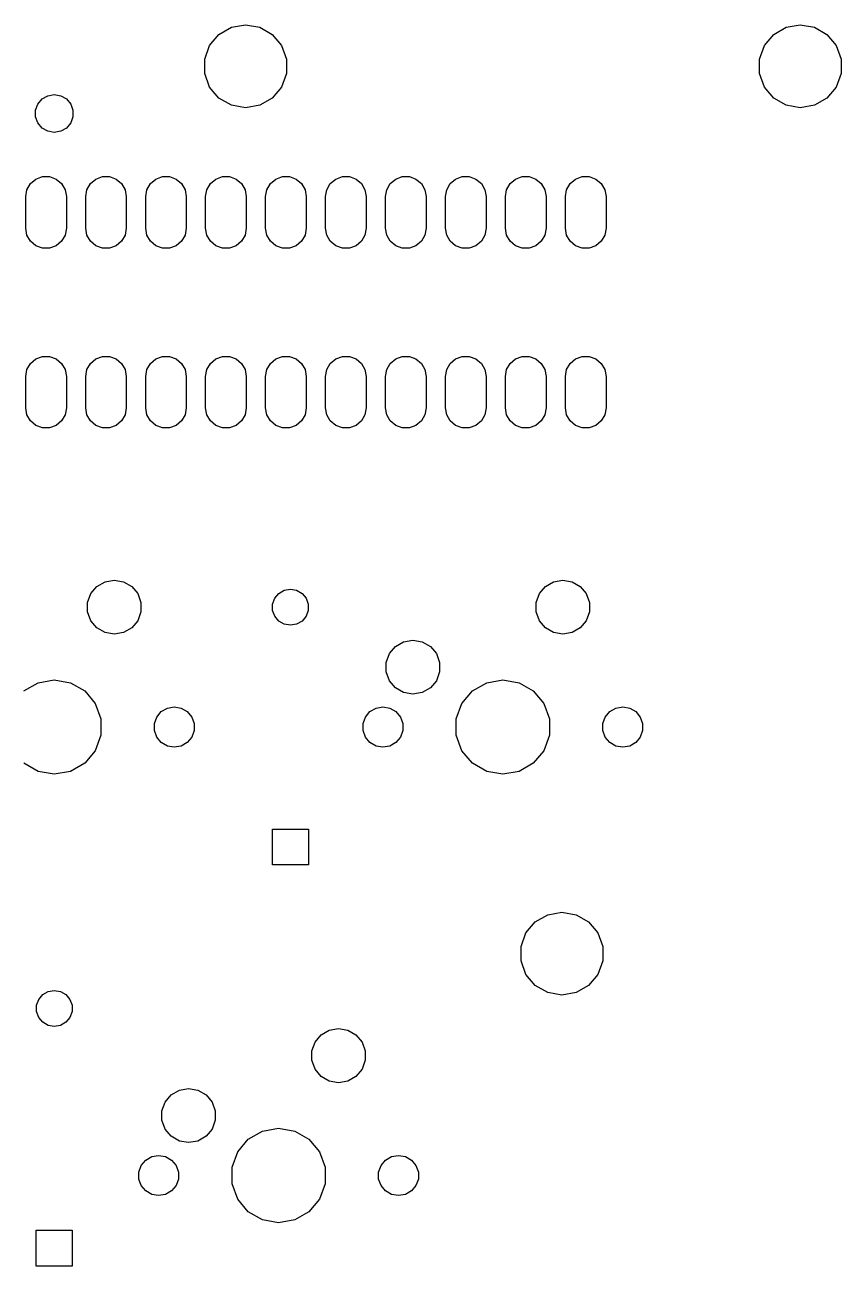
# Model space of a CAD drawing. Extents: x 30 to 168, y -145 to -30.
# Drawn here: x 133.8 to 168.3, y -82.8 to -30.2 of the extents above; entities that cross this region are included whole.
import ezdxf

# ---------------------------------------------------------------- set-up
doc = ezdxf.new("R2010")
doc.units = 0
doc.header["$MEASUREMENT"] = 0
doc.layers.add('BLACK', color=7, linetype='CONTINUOUS')

msp = doc.modelspace()

# ---------------------------------------------------------------- linework, layer by layer
at = {"layer": 'Black'}
for p, q in [((141.971, -30.6543), (142.499, -30.3493)), ((142.499, -30.3493), (143.1, -30.2433)), ((143.1, -30.2433), (143.701, -30.3493)), ((143.701, -30.3493), (144.229, -30.6543)), ((165.471, -30.6543), (165.999, -30.3493)), ((165.999, -30.3493), (166.6, -30.2433)), ((166.6, -30.2433), (167.201, -30.3493)), ((167.201, -30.3493), (167.729, -30.6543)), ((141.579, -31.1217), (141.971, -30.6543)), ((144.229, -30.6543), (144.621, -31.1217)), ((165.079, -31.1217), (165.471, -30.6543)), ((167.729, -30.6543), (168.121, -31.1217)), ((141.37, -31.695), (141.579, -31.1217)), ((144.621, -31.1217), (144.83, -31.695)), ((164.87, -31.695), (165.079, -31.1217)), ((168.121, -31.1217), (168.33, -31.695)), ((141.37, -32.305), (141.37, -31.695)), ((144.83, -31.695), (144.83, -32.305)), ((164.87, -32.305), (164.87, -31.695)), ((168.33, -31.695), (168.33, -32.305)), ((141.579, -32.8783), (141.37, -32.305)), ((144.83, -32.305), (144.621, -32.8783)), ((165.079, -32.8783), (164.87, -32.305)), ((168.33, -32.305), (168.121, -32.8783)), ((141.971, -33.3457), (141.579, -32.8783)), ((144.621, -32.8783), (144.229, -33.3457)), ((165.471, -33.3457), (165.079, -32.8783)), ((168.121, -32.8783), (167.729, -33.3457)), ((134.209, -33.8606), (134.305, -33.5985)), ((134.305, -33.5985), (134.484, -33.3848)), ((134.484, -33.3848), (134.725, -33.2454)), ((134.725, -33.2454), (135, -33.1969)), ((135, -33.1969), (135.275, -33.2454)), ((135.275, -33.2454), (135.516, -33.3848)), ((135.516, -33.3848), (135.695, -33.5985)), ((135.695, -33.5985), (135.791, -33.8606)), ((142.499, -33.6507), (141.971, -33.3457)), ((143.1, -33.7567), (142.499, -33.6507)), ((143.701, -33.6507), (143.1, -33.7567)), ((144.229, -33.3457), (143.701, -33.6507)), ((165.999, -33.6507), (165.471, -33.3457)), ((166.6, -33.7567), (165.999, -33.6507)), ((167.201, -33.6507), (166.6, -33.7567)), ((167.729, -33.3457), (167.201, -33.6507)), ((134.209, -34.1394), (134.209, -33.8606)), ((134.305, -34.4015), (134.209, -34.1394)), ((135.791, -34.1394), (135.695, -34.4015)), ((135.791, -33.8606), (135.791, -34.1394)), ((134.484, -34.6152), (134.305, -34.4015)), ((134.725, -34.7546), (134.484, -34.6152)), ((135.516, -34.6152), (135.275, -34.7546)), ((135.695, -34.4015), (135.516, -34.6152)), ((135, -34.8031), (134.725, -34.7546)), ((135.275, -34.7546), (135, -34.8031)), ((133.991, -36.9707), (134.22, -36.7787)), ((134.22, -36.7787), (134.501, -36.6765)), ((134.501, -36.6765), (134.799, -36.6765)), ((134.799, -36.6765), (135.08, -36.7787)), ((135.08, -36.7787), (135.309, -36.9707)), ((136.531, -36.9707), (136.76, -36.7787)), ((136.76, -36.7787), (137.041, -36.6765)), ((137.041, -36.6765), (137.339, -36.6765)), ((137.339, -36.6765), (137.62, -36.7787)), ((137.62, -36.7787), (137.849, -36.9707)), ((139.071, -36.9707), (139.3, -36.7787)), ((139.3, -36.7787), (139.581, -36.6765)), ((139.581, -36.6765), (139.879, -36.6765)), ((139.879, -36.6765), (140.16, -36.7787)), ((140.16, -36.7787), (140.389, -36.9707)), ((141.611, -36.9707), (141.84, -36.7787)), ((141.84, -36.7787), (142.121, -36.6765)), ((142.121, -36.6765), (142.419, -36.6765)), ((142.419, -36.6765), (142.7, -36.7787)), ((142.7, -36.7787), (142.929, -36.9707)), ((144.151, -36.9707), (144.38, -36.7787)), ((144.38, -36.7787), (144.661, -36.6765)), ((144.661, -36.6765), (144.959, -36.6765)), ((144.959, -36.6765), (145.24, -36.7787)), ((145.24, -36.7787), (145.469, -36.9707)), ((146.691, -36.9707), (146.92, -36.7787)), ((146.92, -36.7787), (147.201, -36.6765)), ((147.201, -36.6765), (147.499, -36.6765)), ((147.499, -36.6765), (147.78, -36.7787)), ((147.78, -36.7787), (148.009, -36.9707)), ((149.231, -36.9707), (149.46, -36.7787)), ((149.46, -36.7787), (149.741, -36.6765)), ((149.741, -36.6765), (150.039, -36.6765)), ((150.039, -36.6765), (150.32, -36.7787)), ((150.32, -36.7787), (150.549, -36.9707)), ((151.771, -36.9707), (152, -36.7787)), ((152, -36.7787), (152.281, -36.6765)), ((152.281, -36.6765), (152.579, -36.6765)), ((152.579, -36.6765), (152.86, -36.7787)), ((152.86, -36.7787), (153.089, -36.9707)), ((154.311, -36.9707), (154.54, -36.7787)), ((154.54, -36.7787), (154.821, -36.6765)), ((154.821, -36.6765), (155.119, -36.6765)), ((155.119, -36.6765), (155.4, -36.7787)), ((155.4, -36.7787), (155.629, -36.9707)), ((156.851, -36.9707), (157.08, -36.7787)), ((157.08, -36.7787), (157.361, -36.6765)), ((157.361, -36.6765), (157.659, -36.6765)), ((157.659, -36.6765), (157.94, -36.7787)), ((157.94, -36.7787), (158.169, -36.9707)), ((133.79, -37.5238), (133.841, -37.2295)), ((133.841, -37.2295), (133.991, -36.9707)), ((135.309, -36.9707), (135.459, -37.2295)), ((135.459, -37.2295), (135.51, -37.5238)), ((136.33, -37.5238), (136.381, -37.2295)), ((136.381, -37.2295), (136.531, -36.9707)), ((137.849, -36.9707), (137.999, -37.2295)), ((137.999, -37.2295), (138.05, -37.5238)), ((138.87, -37.5238), (138.921, -37.2295)), ((138.921, -37.2295), (139.071, -36.9707)), ((140.389, -36.9707), (140.539, -37.2295)), ((140.539, -37.2295), (140.59, -37.5238)), ((141.41, -37.5238), (141.461, -37.2295)), ((141.461, -37.2295), (141.611, -36.9707)), ((142.929, -36.9707), (143.079, -37.2295)), ((143.079, -37.2295), (143.13, -37.5238)), ((143.95, -37.5238), (144.001, -37.2295)), ((144.001, -37.2295), (144.151, -36.9707)), ((145.469, -36.9707), (145.619, -37.2295)), ((145.619, -37.2295), (145.67, -37.5238)), ((146.49, -37.5238), (146.541, -37.2295)), ((146.541, -37.2295), (146.691, -36.9707)), ((148.009, -36.9707), (148.159, -37.2295)), ((148.159, -37.2295), (148.21, -37.5238)), ((149.03, -37.5238), (149.081, -37.2295)), ((149.081, -37.2295), (149.231, -36.9707)), ((150.549, -36.9707), (150.699, -37.2295)), ((150.699, -37.2295), (150.75, -37.5238)), ((151.57, -37.5238), (151.621, -37.2295)), ((151.621, -37.2295), (151.771, -36.9707)), ((153.089, -36.9707), (153.239, -37.2295)), ((153.239, -37.2295), (153.29, -37.5238)), ((154.11, -37.5238), (154.161, -37.2295)), ((154.161, -37.2295), (154.311, -36.9707)), ((155.629, -36.9707), (155.779, -37.2295)), ((155.779, -37.2295), (155.83, -37.5238)), ((156.65, -37.5238), (156.701, -37.2295)), ((156.701, -37.2295), (156.851, -36.9707)), ((158.169, -36.9707), (158.319, -37.2295)), ((158.319, -37.2295), (158.37, -37.5238)), ((133.79, -38.8562), (133.79, -37.5238)), ((135.51, -37.5238), (135.51, -38.8562)), ((136.33, -38.8562), (136.33, -37.5238)), ((138.05, -37.5238), (138.05, -38.8562)), ((138.87, -38.8562), (138.87, -37.5238)), ((140.59, -37.5238), (140.59, -38.8562)), ((141.41, -38.8562), (141.41, -37.5238)), ((143.13, -37.5238), (143.13, -38.8562)), ((143.95, -38.8562), (143.95, -37.5238)), ((145.67, -37.5238), (145.67, -38.8562)), ((146.49, -38.8562), (146.49, -37.5238)), ((148.21, -37.5238), (148.21, -38.8562)), ((149.03, -38.8562), (149.03, -37.5238)), ((150.75, -37.5238), (150.75, -38.8562)), ((151.57, -38.8562), (151.57, -37.5238)), ((153.29, -37.5238), (153.29, -38.8562)), ((154.11, -38.8562), (154.11, -37.5238)), ((155.83, -37.5238), (155.83, -38.8562)), ((156.65, -38.8562), (156.65, -37.5238)), ((158.37, -37.5238), (158.37, -38.8562)), ((133.841, -39.1505), (133.79, -38.8562)), ((135.51, -38.8562), (135.459, -39.1505)), ((136.381, -39.1505), (136.33, -38.8562)), ((138.05, -38.8562), (137.999, -39.1505)), ((138.921, -39.1505), (138.87, -38.8562)), ((140.59, -38.8562), (140.539, -39.1505)), ((141.461, -39.1505), (141.41, -38.8562)), ((143.13, -38.8562), (143.079, -39.1505)), ((144.001, -39.1505), (143.95, -38.8562)), ((145.67, -38.8562), (145.619, -39.1505)), ((146.541, -39.1505), (146.49, -38.8562)), ((148.21, -38.8562), (148.159, -39.1505)), ((149.081, -39.1505), (149.03, -38.8562)), ((150.75, -38.8562), (150.699, -39.1505)), ((151.621, -39.1505), (151.57, -38.8562)), ((153.29, -38.8562), (153.239, -39.1505)), ((154.161, -39.1505), (154.11, -38.8562)), ((155.83, -38.8562), (155.779, -39.1505)), ((156.701, -39.1505), (156.65, -38.8562)), ((158.37, -38.8562), (158.319, -39.1505)), ((133.991, -39.4093), (133.841, -39.1505)), ((134.22, -39.6013), (133.991, -39.4093)), ((135.309, -39.4093), (135.08, -39.6013)), ((135.459, -39.1505), (135.309, -39.4093)), ((136.531, -39.4093), (136.381, -39.1505)), ((136.76, -39.6013), (136.531, -39.4093)), ((137.849, -39.4093), (137.62, -39.6013)), ((137.999, -39.1505), (137.849, -39.4093)), ((139.071, -39.4093), (138.921, -39.1505)), ((139.3, -39.6013), (139.071, -39.4093)), ((140.389, -39.4093), (140.16, -39.6013)), ((140.539, -39.1505), (140.389, -39.4093)), ((141.611, -39.4093), (141.461, -39.1505)), ((141.84, -39.6013), (141.611, -39.4093)), ((142.929, -39.4093), (142.7, -39.6013)), ((143.079, -39.1505), (142.929, -39.4093)), ((144.151, -39.4093), (144.001, -39.1505)), ((144.38, -39.6013), (144.151, -39.4093)), ((145.469, -39.4093), (145.24, -39.6013)), ((145.619, -39.1505), (145.469, -39.4093)), ((146.691, -39.4093), (146.541, -39.1505)), ((146.92, -39.6013), (146.691, -39.4093)), ((148.009, -39.4093), (147.78, -39.6013)), ((148.159, -39.1505), (148.009, -39.4093)), ((149.231, -39.4093), (149.081, -39.1505)), ((149.46, -39.6013), (149.231, -39.4093)), ((150.549, -39.4093), (150.32, -39.6013)), ((150.699, -39.1505), (150.549, -39.4093)), ((151.771, -39.4093), (151.621, -39.1505)), ((152, -39.6013), (151.771, -39.4093)), ((153.089, -39.4093), (152.86, -39.6013)), ((153.239, -39.1505), (153.089, -39.4093)), ((154.311, -39.4093), (154.161, -39.1505)), ((154.54, -39.6013), (154.311, -39.4093)), ((155.629, -39.4093), (155.4, -39.6013)), ((155.779, -39.1505), (155.629, -39.4093)), ((156.851, -39.4093), (156.701, -39.1505)), ((157.08, -39.6013), (156.851, -39.4093)), ((158.169, -39.4093), (157.94, -39.6013)), ((158.319, -39.1505), (158.169, -39.4093)), ((134.501, -39.7035), (134.22, -39.6013)), ((134.799, -39.7035), (134.501, -39.7035)), ((135.08, -39.6013), (134.799, -39.7035)), ((137.041, -39.7035), (136.76, -39.6013)), ((137.339, -39.7035), (137.041, -39.7035)), ((137.62, -39.6013), (137.339, -39.7035)), ((139.581, -39.7035), (139.3, -39.6013)), ((139.879, -39.7035), (139.581, -39.7035)), ((140.16, -39.6013), (139.879, -39.7035)), ((142.121, -39.7035), (141.84, -39.6013)), ((142.419, -39.7035), (142.121, -39.7035)), ((142.7, -39.6013), (142.419, -39.7035)), ((144.661, -39.7035), (144.38, -39.6013)), ((144.959, -39.7035), (144.661, -39.7035)), ((145.24, -39.6013), (144.959, -39.7035)), ((147.201, -39.7035), (146.92, -39.6013)), ((147.499, -39.7035), (147.201, -39.7035)), ((147.78, -39.6013), (147.499, -39.7035)), ((149.741, -39.7035), (149.46, -39.6013)), ((150.039, -39.7035), (149.741, -39.7035)), ((150.32, -39.6013), (150.039, -39.7035)), ((152.281, -39.7035), (152, -39.6013)), ((152.579, -39.7035), (152.281, -39.7035)), ((152.86, -39.6013), (152.579, -39.7035)), ((154.821, -39.7035), (154.54, -39.6013)), ((155.119, -39.7035), (154.821, -39.7035)), ((155.4, -39.6013), (155.119, -39.7035)), ((157.361, -39.7035), (157.08, -39.6013)), ((157.659, -39.7035), (157.361, -39.7035)), ((157.94, -39.6013), (157.659, -39.7035)), ((133.841, -44.8495), (133.991, -44.5907)), ((133.991, -44.5907), (134.22, -44.3987)), ((134.22, -44.3987), (134.501, -44.2965)), ((134.501, -44.2965), (134.799, -44.2965)), ((134.799, -44.2965), (135.08, -44.3987)), ((135.08, -44.3987), (135.309, -44.5907)), ((135.309, -44.5907), (135.459, -44.8495)), ((136.381, -44.8495), (136.531, -44.5907)), ((136.531, -44.5907), (136.76, -44.3987)), ((136.76, -44.3987), (137.041, -44.2965)), ((137.041, -44.2965), (137.339, -44.2965)), ((137.339, -44.2965), (137.62, -44.3987)), ((137.62, -44.3987), (137.849, -44.5907)), ((137.849, -44.5907), (137.999, -44.8495)), ((138.921, -44.8495), (139.071, -44.5907)), ((139.071, -44.5907), (139.3, -44.3987)), ((139.3, -44.3987), (139.581, -44.2965)), ((139.581, -44.2965), (139.879, -44.2965)), ((139.879, -44.2965), (140.16, -44.3987)), ((140.16, -44.3987), (140.389, -44.5907)), ((140.389, -44.5907), (140.539, -44.8495)), ((141.461, -44.8495), (141.611, -44.5907)), ((141.611, -44.5907), (141.84, -44.3987)), ((141.84, -44.3987), (142.121, -44.2965)), ((142.121, -44.2965), (142.419, -44.2965)), ((142.419, -44.2965), (142.7, -44.3987)), ((142.7, -44.3987), (142.929, -44.5907)), ((142.929, -44.5907), (143.079, -44.8495)), ((144.001, -44.8495), (144.151, -44.5907)), ((144.151, -44.5907), (144.38, -44.3987)), ((144.38, -44.3987), (144.661, -44.2965)), ((144.661, -44.2965), (144.959, -44.2965)), ((144.959, -44.2965), (145.24, -44.3987)), ((145.24, -44.3987), (145.469, -44.5907)), ((145.469, -44.5907), (145.619, -44.8495)), ((146.541, -44.8495), (146.691, -44.5907)), ((146.691, -44.5907), (146.92, -44.3987)), ((146.92, -44.3987), (147.201, -44.2965)), ((147.201, -44.2965), (147.499, -44.2965)), ((147.499, -44.2965), (147.78, -44.3987)), ((147.78, -44.3987), (148.009, -44.5907)), ((148.009, -44.5907), (148.159, -44.8495)), ((149.081, -44.8495), (149.231, -44.5907)), ((149.231, -44.5907), (149.46, -44.3987)), ((149.46, -44.3987), (149.741, -44.2965)), ((149.741, -44.2965), (150.039, -44.2965)), ((150.039, -44.2965), (150.32, -44.3987)), ((150.32, -44.3987), (150.549, -44.5907)), ((150.549, -44.5907), (150.699, -44.8495)), ((151.621, -44.8495), (151.771, -44.5907)), ((151.771, -44.5907), (152, -44.3987)), ((152, -44.3987), (152.281, -44.2965)), ((152.281, -44.2965), (152.579, -44.2965)), ((152.579, -44.2965), (152.86, -44.3987)), ((152.86, -44.3987), (153.089, -44.5907)), ((153.089, -44.5907), (153.239, -44.8495)), ((154.161, -44.8495), (154.311, -44.5907)), ((154.311, -44.5907), (154.54, -44.3987)), ((154.54, -44.3987), (154.821, -44.2965)), ((154.821, -44.2965), (155.119, -44.2965)), ((155.119, -44.2965), (155.4, -44.3987)), ((155.4, -44.3987), (155.629, -44.5907)), ((155.629, -44.5907), (155.779, -44.8495)), ((156.701, -44.8495), (156.851, -44.5907)), ((156.851, -44.5907), (157.08, -44.3987)), ((157.08, -44.3987), (157.361, -44.2965)), ((157.361, -44.2965), (157.659, -44.2965)), ((157.659, -44.2965), (157.94, -44.3987)), ((157.94, -44.3987), (158.169, -44.5907)), ((158.169, -44.5907), (158.319, -44.8495)), ((133.79, -45.1438), (133.841, -44.8495)), ((133.79, -46.4762), (133.79, -45.1438)), ((135.459, -44.8495), (135.51, -45.1438)), ((135.51, -45.1438), (135.51, -46.4762)), ((136.33, -45.1438), (136.381, -44.8495)), ((136.33, -46.4762), (136.33, -45.1438)), ((137.999, -44.8495), (138.05, -45.1438)), ((138.05, -45.1438), (138.05, -46.4762)), ((138.87, -45.1438), (138.921, -44.8495)), ((138.87, -46.4762), (138.87, -45.1438)), ((140.539, -44.8495), (140.59, -45.1438)), ((140.59, -45.1438), (140.59, -46.4762)), ((141.41, -45.1438), (141.461, -44.8495)), ((141.41, -46.4762), (141.41, -45.1438)), ((143.079, -44.8495), (143.13, -45.1438)), ((143.13, -45.1438), (143.13, -46.4762)), ((143.95, -45.1438), (144.001, -44.8495)), ((143.95, -46.4762), (143.95, -45.1438)), ((145.619, -44.8495), (145.67, -45.1438)), ((145.67, -45.1438), (145.67, -46.4762)), ((146.49, -45.1438), (146.541, -44.8495)), ((146.49, -46.4762), (146.49, -45.1438)), ((148.159, -44.8495), (148.21, -45.1438)), ((148.21, -45.1438), (148.21, -46.4762)), ((149.03, -45.1438), (149.081, -44.8495)), ((149.03, -46.4762), (149.03, -45.1438)), ((150.699, -44.8495), (150.75, -45.1438)), ((150.75, -45.1438), (150.75, -46.4762)), ((151.57, -45.1438), (151.621, -44.8495)), ((151.57, -46.4762), (151.57, -45.1438)), ((153.239, -44.8495), (153.29, -45.1438)), ((153.29, -45.1438), (153.29, -46.4762)), ((154.11, -45.1438), (154.161, -44.8495)), ((154.11, -46.4762), (154.11, -45.1438)), ((155.779, -44.8495), (155.83, -45.1438)), ((155.83, -45.1438), (155.83, -46.4762)), ((156.65, -45.1438), (156.701, -44.8495)), ((156.65, -46.4762), (156.65, -45.1438)), ((158.319, -44.8495), (158.37, -45.1438)), ((158.37, -45.1438), (158.37, -46.4762)), ((133.841, -46.7705), (133.79, -46.4762)), ((133.991, -47.0293), (133.841, -46.7705)), ((135.459, -46.7705), (135.309, -47.0293)), ((135.51, -46.4762), (135.459, -46.7705)), ((136.381, -46.7705), (136.33, -46.4762)), ((136.531, -47.0293), (136.381, -46.7705)), ((137.999, -46.7705), (137.849, -47.0293)), ((138.05, -46.4762), (137.999, -46.7705)), ((138.921, -46.7705), (138.87, -46.4762)), ((139.071, -47.0293), (138.921, -46.7705)), ((140.539, -46.7705), (140.389, -47.0293)), ((140.59, -46.4762), (140.539, -46.7705)), ((141.461, -46.7705), (141.41, -46.4762)), ((141.611, -47.0293), (141.461, -46.7705)), ((143.079, -46.7705), (142.929, -47.0293)), ((143.13, -46.4762), (143.079, -46.7705)), ((144.001, -46.7705), (143.95, -46.4762)), ((144.151, -47.0293), (144.001, -46.7705)), ((145.619, -46.7705), (145.469, -47.0293)), ((145.67, -46.4762), (145.619, -46.7705)), ((146.541, -46.7705), (146.49, -46.4762)), ((146.691, -47.0293), (146.541, -46.7705)), ((148.159, -46.7705), (148.009, -47.0293)), ((148.21, -46.4762), (148.159, -46.7705)), ((149.081, -46.7705), (149.03, -46.4762)), ((149.231, -47.0293), (149.081, -46.7705)), ((150.699, -46.7705), (150.549, -47.0293)), ((150.75, -46.4762), (150.699, -46.7705)), ((151.621, -46.7705), (151.57, -46.4762)), ((151.771, -47.0293), (151.621, -46.7705)), ((153.239, -46.7705), (153.089, -47.0293)), ((153.29, -46.4762), (153.239, -46.7705)), ((154.161, -46.7705), (154.11, -46.4762)), ((154.311, -47.0293), (154.161, -46.7705)), ((155.779, -46.7705), (155.629, -47.0293)), ((155.83, -46.4762), (155.779, -46.7705)), ((156.701, -46.7705), (156.65, -46.4762)), ((156.851, -47.0293), (156.701, -46.7705)), ((158.319, -46.7705), (158.169, -47.0293)), ((158.37, -46.4762), (158.319, -46.7705)), ((134.22, -47.2213), (133.991, -47.0293)), ((134.501, -47.3235), (134.22, -47.2213)), ((134.799, -47.3235), (134.501, -47.3235)), ((135.08, -47.2213), (134.799, -47.3235)), ((135.309, -47.0293), (135.08, -47.2213)), ((136.76, -47.2213), (136.531, -47.0293)), ((137.041, -47.3235), (136.76, -47.2213)), ((137.339, -47.3235), (137.041, -47.3235)), ((137.62, -47.2213), (137.339, -47.3235)), ((137.849, -47.0293), (137.62, -47.2213)), ((139.3, -47.2213), (139.071, -47.0293)), ((139.581, -47.3235), (139.3, -47.2213)), ((139.879, -47.3235), (139.581, -47.3235)), ((140.16, -47.2213), (139.879, -47.3235)), ((140.389, -47.0293), (140.16, -47.2213)), ((141.84, -47.2213), (141.611, -47.0293)), ((142.121, -47.3235), (141.84, -47.2213)), ((142.419, -47.3235), (142.121, -47.3235)), ((142.7, -47.2213), (142.419, -47.3235)), ((142.929, -47.0293), (142.7, -47.2213)), ((144.38, -47.2213), (144.151, -47.0293)), ((144.661, -47.3235), (144.38, -47.2213)), ((144.959, -47.3235), (144.661, -47.3235)), ((145.24, -47.2213), (144.959, -47.3235)), ((145.469, -47.0293), (145.24, -47.2213)), ((146.92, -47.2213), (146.691, -47.0293)), ((147.201, -47.3235), (146.92, -47.2213)), ((147.499, -47.3235), (147.201, -47.3235)), ((147.78, -47.2213), (147.499, -47.3235)), ((148.009, -47.0293), (147.78, -47.2213)), ((149.46, -47.2213), (149.231, -47.0293)), ((149.741, -47.3235), (149.46, -47.2213)), ((150.039, -47.3235), (149.741, -47.3235)), ((150.32, -47.2213), (150.039, -47.3235)), ((150.549, -47.0293), (150.32, -47.2213)), ((152, -47.2213), (151.771, -47.0293)), ((152.281, -47.3235), (152, -47.2213)), ((152.579, -47.3235), (152.281, -47.3235)), ((152.86, -47.2213), (152.579, -47.3235)), ((153.089, -47.0293), (152.86, -47.2213)), ((154.54, -47.2213), (154.311, -47.0293)), ((154.821, -47.3235), (154.54, -47.2213)), ((155.119, -47.3235), (154.821, -47.3235)), ((155.4, -47.2213), (155.119, -47.3235)), ((155.629, -47.0293), (155.4, -47.2213)), ((157.08, -47.2213), (156.851, -47.0293)), ((157.361, -47.3235), (157.08, -47.2213)), ((157.659, -47.3235), (157.361, -47.3235)), ((157.94, -47.2213), (157.659, -47.3235)), ((158.169, -47.0293), (157.94, -47.2213)), ((136.546, -54.3463), (136.802, -54.0411)), ((136.802, -54.0411), (137.148, -53.8418)), ((137.148, -53.8418), (137.54, -53.7726)), ((137.54, -53.7726), (137.932, -53.8418)), ((137.932, -53.8418), (138.278, -54.0411)), ((138.278, -54.0411), (138.534, -54.3463)), ((144.738, -54.2012), (145, -54.1551)), ((145, -54.1551), (145.262, -54.2012)), ((155.546, -54.3463), (155.802, -54.0411)), ((155.802, -54.0411), (156.148, -53.8418)), ((156.148, -53.8418), (156.54, -53.7726)), ((156.54, -53.7726), (156.932, -53.8418)), ((156.932, -53.8418), (157.278, -54.0411)), ((157.278, -54.0411), (157.534, -54.3463)), ((136.41, -54.7208), (136.546, -54.3463)), ((138.534, -54.3463), (138.67, -54.7208)), ((144.247, -54.7872), (144.338, -54.5375)), ((144.338, -54.5375), (144.508, -54.334)), ((144.508, -54.334), (144.738, -54.2012)), ((145.262, -54.2012), (145.492, -54.334)), ((145.492, -54.334), (145.662, -54.5375)), ((145.662, -54.5375), (145.753, -54.7872)), ((155.41, -54.7208), (155.546, -54.3463)), ((157.534, -54.3463), (157.67, -54.7208)), ((136.41, -55.1192), (136.41, -54.7208)), ((136.546, -55.4937), (136.41, -55.1192)), ((138.67, -55.1192), (138.534, -55.4937)), ((138.67, -54.7208), (138.67, -55.1192)), ((144.247, -55.0528), (144.247, -54.7872)), ((144.338, -55.3025), (144.247, -55.0528)), ((145.753, -55.0528), (145.662, -55.3025)), ((145.753, -54.7872), (145.753, -55.0528)), ((155.41, -55.1192), (155.41, -54.7208)), ((155.546, -55.4937), (155.41, -55.1192)), ((157.67, -55.1192), (157.534, -55.4937)), ((157.67, -54.7208), (157.67, -55.1192)), ((136.802, -55.7989), (136.546, -55.4937)), ((138.534, -55.4937), (138.278, -55.7989)), ((144.508, -55.506), (144.338, -55.3025)), ((144.738, -55.6388), (144.508, -55.506)), ((145, -55.6849), (144.738, -55.6388)), ((145.262, -55.6388), (145, -55.6849)), ((145.492, -55.506), (145.262, -55.6388)), ((145.662, -55.3025), (145.492, -55.506)), ((155.802, -55.7989), (155.546, -55.4937)), ((157.534, -55.4937), (157.278, -55.7989)), ((137.148, -55.9982), (136.802, -55.7989)), ((137.54, -56.0674), (137.148, -55.9982)), ((137.932, -55.9982), (137.54, -56.0674)), ((138.278, -55.7989), (137.932, -55.9982)), ((156.148, -55.9982), (155.802, -55.7989)), ((156.54, -56.0674), (156.148, -55.9982)), ((156.932, -55.9982), (156.54, -56.0674)), ((157.278, -55.7989), (156.932, -55.9982)), ((149.196, -56.8863), (149.452, -56.5811)), ((149.452, -56.5811), (149.798, -56.3818)), ((149.798, -56.3818), (150.19, -56.3126)), ((150.19, -56.3126), (150.582, -56.3818)), ((150.582, -56.3818), (150.928, -56.5811)), ((150.928, -56.5811), (151.184, -56.8863)), ((149.06, -57.2608), (149.196, -56.8863)), ((149.06, -57.6592), (149.06, -57.2608)), ((151.184, -56.8863), (151.32, -57.2608)), ((151.32, -57.2608), (151.32, -57.6592)), ((149.196, -58.0337), (149.06, -57.6592)), ((151.32, -57.6592), (151.184, -58.0337)), ((133.713, -58.4667), (134.315, -58.1192)), ((134.315, -58.1192), (135, -57.9985)), ((135, -57.9985), (135.685, -58.1192)), ((135.685, -58.1192), (136.287, -58.4667)), ((149.452, -58.3389), (149.196, -58.0337)), ((149.798, -58.5382), (149.452, -58.3389)), ((150.928, -58.3389), (150.582, -58.5382)), ((151.184, -58.0337), (150.928, -58.3389)), ((152.713, -58.4667), (153.315, -58.1192)), ((153.315, -58.1192), (154, -57.9985)), ((154, -57.9985), (154.685, -58.1192)), ((154.685, -58.1192), (155.287, -58.4667)), ((136.287, -58.4667), (136.733, -58.9992)), ((150.19, -58.6074), (149.798, -58.5382)), ((150.582, -58.5382), (150.19, -58.6074)), ((152.267, -58.9992), (152.713, -58.4667)), ((155.287, -58.4667), (155.733, -58.9992)), ((136.733, -58.9992), (136.971, -59.6524)), ((139.34, -59.5729), (139.531, -59.3457)), ((139.531, -59.3457), (139.788, -59.1974)), ((139.788, -59.1974), (140.08, -59.1458)), ((140.08, -59.1458), (140.372, -59.1974)), ((140.372, -59.1974), (140.629, -59.3457)), ((140.629, -59.3457), (140.82, -59.5729)), ((148.18, -59.5729), (148.371, -59.3457)), ((148.371, -59.3457), (148.628, -59.1974)), ((148.628, -59.1974), (148.92, -59.1458)), ((148.92, -59.1458), (149.212, -59.1974)), ((149.212, -59.1974), (149.469, -59.3457)), ((149.469, -59.3457), (149.66, -59.5729)), ((152.029, -59.6524), (152.267, -58.9992)), ((155.733, -58.9992), (155.971, -59.6524)), ((158.34, -59.5729), (158.531, -59.3457)), ((158.531, -59.3457), (158.788, -59.1974)), ((158.788, -59.1974), (159.08, -59.1458)), ((159.08, -59.1458), (159.372, -59.1974)), ((159.372, -59.1974), (159.629, -59.3457)), ((159.629, -59.3457), (159.82, -59.5729)), ((136.971, -59.6524), (136.971, -60.3476)), ((139.239, -59.8517), (139.34, -59.5729)), ((139.239, -60.1483), (139.239, -59.8517)), ((140.82, -59.5729), (140.921, -59.8517)), ((140.921, -59.8517), (140.921, -60.1483)), ((148.079, -59.8517), (148.18, -59.5729)), ((148.079, -60.1483), (148.079, -59.8517)), ((149.66, -59.5729), (149.761, -59.8517)), ((149.761, -59.8517), (149.761, -60.1483)), ((152.029, -60.3476), (152.029, -59.6524)), ((155.971, -59.6524), (155.971, -60.3476)), ((158.239, -59.8517), (158.34, -59.5729)), ((158.239, -60.1483), (158.239, -59.8517)), ((159.82, -59.5729), (159.921, -59.8517)), ((159.921, -59.8517), (159.921, -60.1483)), ((136.971, -60.3476), (136.733, -61.0008)), ((139.34, -60.4271), (139.239, -60.1483)), ((139.531, -60.6543), (139.34, -60.4271)), ((140.82, -60.4271), (140.629, -60.6543)), ((140.921, -60.1483), (140.82, -60.4271)), ((148.18, -60.4271), (148.079, -60.1483)), ((148.371, -60.6543), (148.18, -60.4271)), ((149.66, -60.4271), (149.469, -60.6543)), ((149.761, -60.1483), (149.66, -60.4271)), ((152.267, -61.0008), (152.029, -60.3476)), ((155.971, -60.3476), (155.733, -61.0008)), ((158.34, -60.4271), (158.239, -60.1483)), ((158.531, -60.6543), (158.34, -60.4271)), ((159.82, -60.4271), (159.629, -60.6543)), ((159.921, -60.1483), (159.82, -60.4271)), ((136.733, -61.0008), (136.287, -61.5332)), ((139.788, -60.8026), (139.531, -60.6543)), ((140.08, -60.8541), (139.788, -60.8026)), ((140.372, -60.8026), (140.08, -60.8541)), ((140.629, -60.6543), (140.372, -60.8026)), ((148.628, -60.8026), (148.371, -60.6543)), ((148.92, -60.8541), (148.628, -60.8026)), ((149.212, -60.8026), (148.92, -60.8541)), ((149.469, -60.6543), (149.212, -60.8026)), ((152.713, -61.5332), (152.267, -61.0008)), ((155.733, -61.0008), (155.287, -61.5332)), ((158.788, -60.8026), (158.531, -60.6543)), ((159.08, -60.8541), (158.788, -60.8026)), ((159.372, -60.8026), (159.08, -60.8541)), ((159.629, -60.6543), (159.372, -60.8026)), ((134.315, -61.8808), (133.713, -61.5332)), ((136.287, -61.5332), (135.685, -61.8808)), ((153.315, -61.8808), (152.713, -61.5332)), ((155.287, -61.5332), (154.685, -61.8808)), ((135, -62.0015), (134.315, -61.8808)), ((135.685, -61.8808), (135, -62.0015)), ((154, -62.0015), (153.315, -61.8808)), ((154.685, -61.8808), (154, -62.0015)), ((144.238, -65.842), (144.238, -64.318)), ((144.238, -64.318), (145.762, -64.318)), ((145.762, -64.318), (145.762, -65.842)), ((145.762, -65.842), (144.238, -65.842)), ((155.899, -67.9493), (156.5, -67.8433)), ((156.5, -67.8433), (157.101, -67.9493)), ((154.979, -68.7217), (155.371, -68.2543)), ((155.371, -68.2543), (155.899, -67.9493)), ((157.101, -67.9493), (157.629, -68.2543)), ((157.629, -68.2543), (158.021, -68.7217)), ((154.77, -69.295), (154.979, -68.7217)), ((158.021, -68.7217), (158.23, -69.295)), ((154.77, -69.905), (154.77, -69.295)), ((158.23, -69.295), (158.23, -69.905)), ((154.979, -70.4783), (154.77, -69.905)), ((158.23, -69.905), (158.021, -70.4783)), ((155.371, -70.9457), (154.979, -70.4783)), ((158.021, -70.4783), (157.629, -70.9457)), ((155.899, -71.2507), (155.371, -70.9457)), ((157.629, -70.9457), (157.101, -71.2507)), ((134.338, -71.5375), (134.508, -71.334)), ((134.508, -71.334), (134.738, -71.2012)), ((134.738, -71.2012), (135, -71.1551)), ((135, -71.1551), (135.262, -71.2012)), ((135.262, -71.2012), (135.492, -71.334)), ((135.492, -71.334), (135.662, -71.5375)), ((156.5, -71.3567), (155.899, -71.2507)), ((157.101, -71.2507), (156.5, -71.3567)), ((134.247, -71.7872), (134.338, -71.5375)), ((134.247, -72.0528), (134.247, -71.7872)), ((134.338, -72.3025), (134.247, -72.0528)), ((135.662, -71.5375), (135.753, -71.7872)), ((135.753, -72.0528), (135.662, -72.3025)), ((135.753, -71.7872), (135.753, -72.0528)), ((134.508, -72.506), (134.338, -72.3025)), ((134.738, -72.6388), (134.508, -72.506)), ((135.492, -72.506), (135.262, -72.6388)), ((135.662, -72.3025), (135.492, -72.506)), ((135, -72.6849), (134.738, -72.6388)), ((135.262, -72.6388), (135, -72.6849)), ((146.046, -73.3463), (146.302, -73.0411)), ((146.302, -73.0411), (146.648, -72.8418)), ((146.648, -72.8418), (147.04, -72.7726)), ((147.04, -72.7726), (147.432, -72.8418)), ((147.432, -72.8418), (147.778, -73.0411)), ((147.778, -73.0411), (148.034, -73.3463)), ((145.91, -73.7208), (146.046, -73.3463)), ((148.034, -73.3463), (148.17, -73.7208)), ((145.91, -74.1192), (145.91, -73.7208)), ((146.046, -74.4937), (145.91, -74.1192)), ((148.17, -74.1192), (148.034, -74.4937)), ((148.17, -73.7208), (148.17, -74.1192)), ((146.302, -74.7989), (146.046, -74.4937)), ((148.034, -74.4937), (147.778, -74.7989)), ((146.648, -74.9982), (146.302, -74.7989)), ((147.04, -75.0674), (146.648, -74.9982)), ((147.432, -74.9982), (147.04, -75.0674)), ((147.778, -74.7989), (147.432, -74.9982)), ((139.696, -75.8863), (139.952, -75.5811)), ((139.952, -75.5811), (140.298, -75.3818)), ((140.298, -75.3818), (140.69, -75.3126)), ((140.69, -75.3126), (141.082, -75.3818)), ((141.082, -75.3818), (141.428, -75.5811)), ((141.428, -75.5811), (141.684, -75.8863)), ((139.56, -76.2608), (139.696, -75.8863)), ((139.56, -76.6592), (139.56, -76.2608)), ((141.684, -75.8863), (141.82, -76.2608)), ((141.82, -76.2608), (141.82, -76.6592)), ((139.696, -77.0337), (139.56, -76.6592)), ((141.82, -76.6592), (141.684, -77.0337)), ((139.952, -77.3389), (139.696, -77.0337)), ((141.684, -77.0337), (141.428, -77.3389)), ((143.213, -77.4667), (143.815, -77.1192)), ((143.815, -77.1192), (144.5, -76.9985)), ((144.5, -76.9985), (145.185, -77.1192)), ((145.185, -77.1192), (145.787, -77.4667)), ((140.298, -77.5382), (139.952, -77.3389)), ((140.69, -77.6074), (140.298, -77.5382)), ((141.082, -77.5382), (140.69, -77.6074)), ((141.428, -77.3389), (141.082, -77.5382)), ((142.767, -77.9992), (143.213, -77.4667)), ((145.787, -77.4667), (146.233, -77.9992)), ((138.68, -78.5729), (138.871, -78.3457)), ((138.871, -78.3457), (139.128, -78.1974)), ((139.128, -78.1974), (139.42, -78.1458)), ((139.42, -78.1458), (139.712, -78.1974)), ((139.712, -78.1974), (139.969, -78.3457)), ((139.969, -78.3457), (140.16, -78.5729)), ((142.529, -78.6524), (142.767, -77.9992)), ((146.233, -77.9992), (146.471, -78.6524)), ((148.84, -78.5729), (149.031, -78.3457)), ((149.031, -78.3457), (149.288, -78.1974)), ((149.288, -78.1974), (149.58, -78.1458)), ((149.58, -78.1458), (149.872, -78.1974)), ((149.872, -78.1974), (150.129, -78.3457)), ((150.129, -78.3457), (150.32, -78.5729)), ((138.579, -78.8517), (138.68, -78.5729)), ((138.579, -79.1483), (138.579, -78.8517)), ((140.16, -78.5729), (140.261, -78.8517)), ((140.261, -78.8517), (140.261, -79.1483)), ((142.529, -79.3476), (142.529, -78.6524)), ((146.471, -78.6524), (146.471, -79.3476)), ((148.739, -78.8517), (148.84, -78.5729)), ((148.739, -79.1483), (148.739, -78.8517)), ((150.32, -78.5729), (150.421, -78.8517)), ((150.421, -78.8517), (150.421, -79.1483)), ((138.68, -79.4271), (138.579, -79.1483)), ((140.261, -79.1483), (140.16, -79.4271)), ((142.767, -80.0008), (142.529, -79.3476)), ((146.471, -79.3476), (146.233, -80.0008)), ((148.84, -79.4271), (148.739, -79.1483)), ((150.421, -79.1483), (150.32, -79.4271)), ((138.871, -79.6543), (138.68, -79.4271)), ((139.128, -79.8026), (138.871, -79.6543)), ((139.42, -79.8541), (139.128, -79.8026)), ((139.712, -79.8026), (139.42, -79.8541)), ((139.969, -79.6543), (139.712, -79.8026)), ((140.16, -79.4271), (139.969, -79.6543)), ((149.031, -79.6543), (148.84, -79.4271)), ((149.288, -79.8026), (149.031, -79.6543)), ((149.58, -79.8541), (149.288, -79.8026)), ((149.872, -79.8026), (149.58, -79.8541)), ((150.129, -79.6543), (149.872, -79.8026)), ((150.32, -79.4271), (150.129, -79.6543)), ((143.213, -80.5332), (142.767, -80.0008)), ((146.233, -80.0008), (145.787, -80.5332)), ((143.815, -80.8808), (143.213, -80.5332)), ((144.5, -81.0015), (143.815, -80.8808)), ((145.185, -80.8808), (144.5, -81.0015)), ((145.787, -80.5332), (145.185, -80.8808)), ((134.238, -82.842), (134.238, -81.318)), ((134.238, -81.318), (135.762, -81.318)), ((135.762, -81.318), (135.762, -82.842)), ((135.762, -82.842), (134.238, -82.842))]:
    msp.add_line(p, q, dxfattribs=at)

doc.saveas('drawing.dxf')
